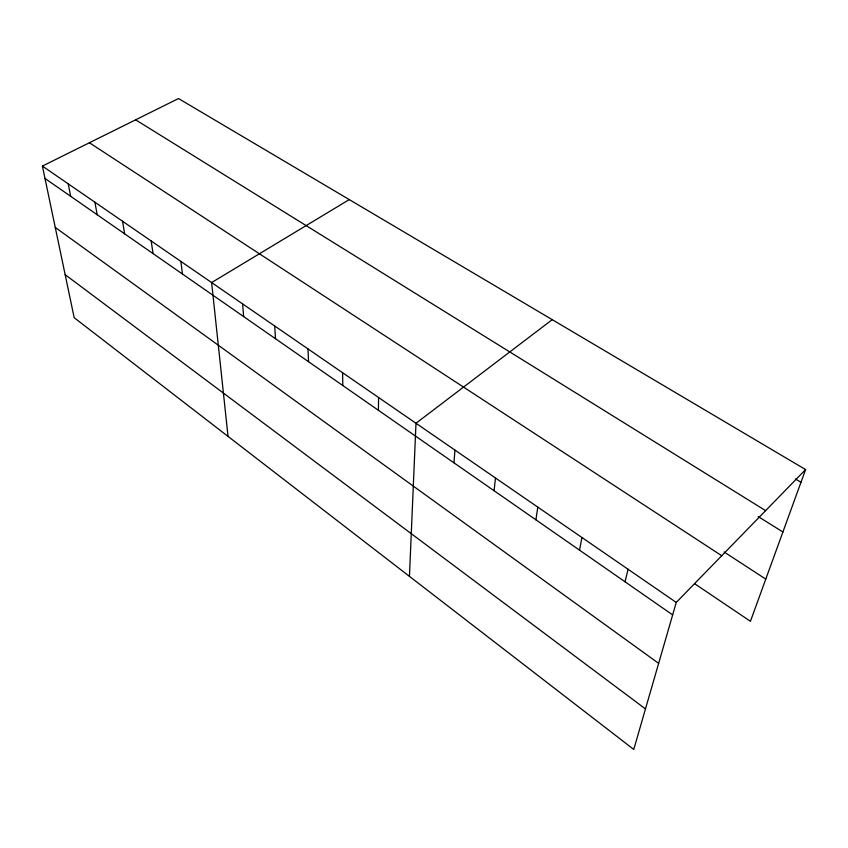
<?xml version="1.0" encoding="UTF-8"?>
<svg xmlns="http://www.w3.org/2000/svg" width="848" height="848" viewBox="0 0 848 848"><rect width="100%" height="100%" fill="white"/><g stroke="black" fill="none" stroke-linecap="round" stroke-linejoin="round"><path stroke-width="1.27" d="M378.42 410.294L378.579 397.511M409.446 576.375L415.986 423.258L552.228 319.664M453.977 462.828L454.931 450.065M494.087 490.727L495.497 477.996M535.904 519.803L537.791 507.115M579.523 550.129L581.94 537.505M625.061 581.802L628.05 569.252M805.6 469.569L676.259 602.44L633.763 749.441L74.179 317.693L42.4 166.07L178.504 98.559L805.6 469.569L750.438 621.308L694.565 583.647M349.281 199.598L211.618 282.575L228.038 436.402M795.382 478.929L800.978 482.279M135.638 119.822L765.617 510.644M758.229 516.57L782.905 531.993M724.097 551.984L765.776 579.11M89.411 142.75L721.733 555.726M42.4 166.07L676.259 602.44M44.997 178.451L672.655 614.895M55.258 227.423L658.652 663.359M65.158 274.667L645.476 708.928M68.222 183.846L70.649 196.28M94.934 202.237L97.17 214.735M122.578 221.264L124.624 233.815M151.198 240.97L153.032 253.573M180.868 261.396L182.468 274.042M242.581 303.881L243.673 316.601M274.688 325.982L275.505 338.734M308.004 348.92L308.524 361.693M342.613 372.749L342.804 385.533"/></g></svg>
